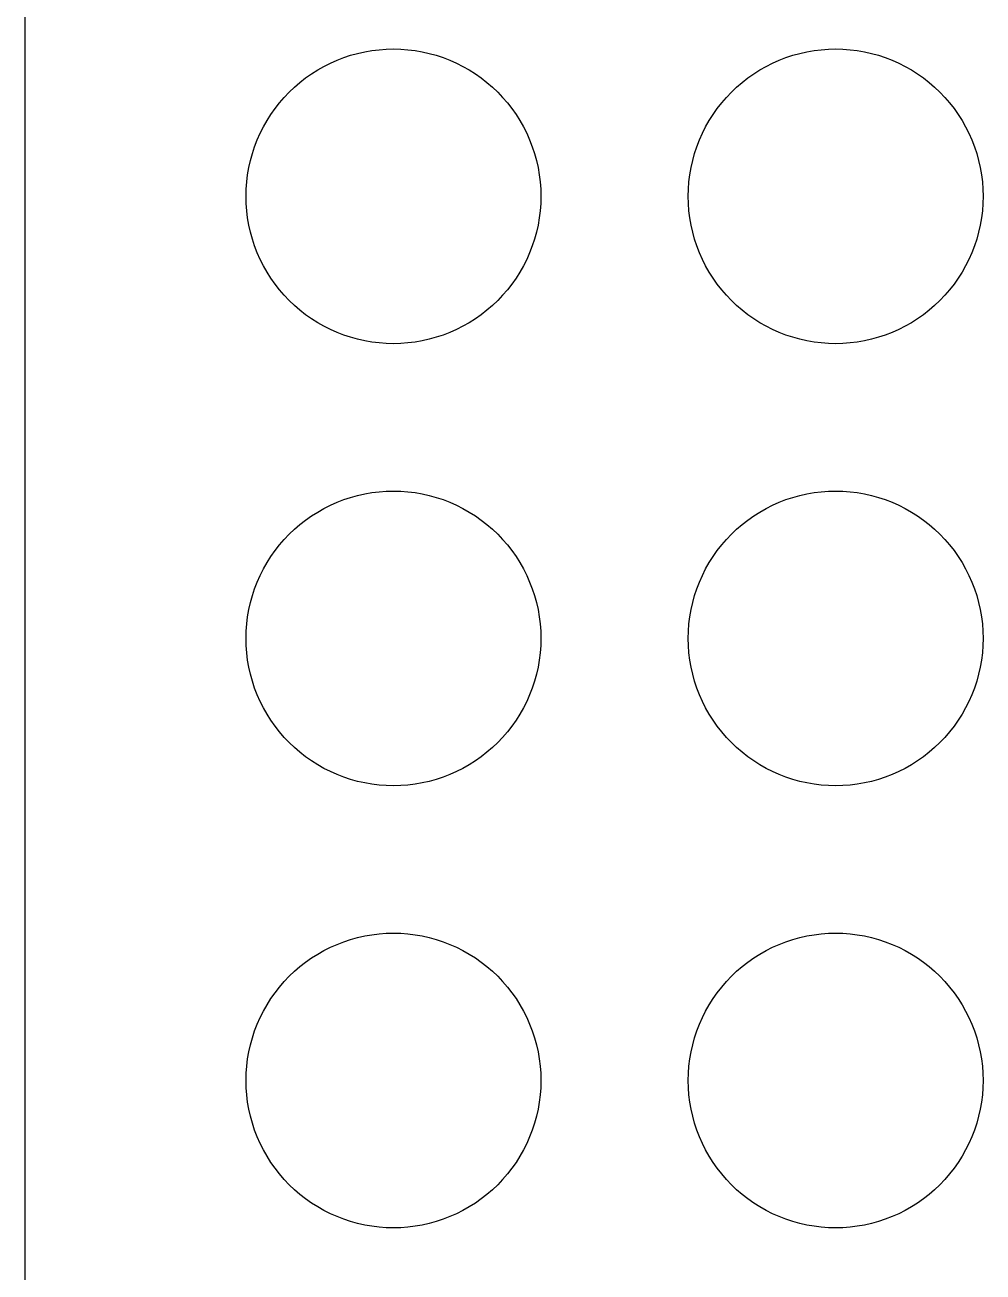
# Model space of a CAD drawing. Header units: metres. Extents: x 0 to 559, y 0 to 300.
# Drawn here: x 0 to 65, y 137 to 221.6 of the extents above; entities that cross this region are included whole.
import ezdxf

# ---------------------------------------------------------------- set-up
doc = ezdxf.new("R2010")
doc.units = ezdxf.units.M

msp = doc.modelspace()

# ---------------------------------------------------------------- linework, layer by layer
for p, q in [((0, 300), (0, 0)), ((20.7244, 219.04), (21.1732, 219.239)), ((21.1732, 219.239), (21.6311, 219.415)), ((21.6311, 219.415), (22.0972, 219.569)), ((22.0972, 219.569), (22.5702, 219.7)), ((22.5702, 219.7), (23.0491, 219.808)), ((23.0491, 219.808), (23.5327, 219.892)), ((23.5327, 219.892), (24.0198, 219.952)), ((24.0198, 219.952), (24.5093, 219.988)), ((24.5093, 219.988), (25, 220)), ((25, 220), (25.4907, 219.988)), ((25.4907, 219.988), (25.9802, 219.952)), ((25.9802, 219.952), (26.4673, 219.892)), ((26.4673, 219.892), (26.9509, 219.808)), ((26.9509, 219.808), (27.4298, 219.7)), ((27.4298, 219.7), (27.9028, 219.569)), ((27.9028, 219.569), (28.3689, 219.415)), ((28.3689, 219.415), (28.8268, 219.239)), ((28.8268, 219.239), (29.2755, 219.04)), ((50.7244, 219.04), (51.1732, 219.239)), ((51.1732, 219.239), (51.6311, 219.415)), ((51.6311, 219.415), (52.0972, 219.569)), ((52.0972, 219.569), (52.5702, 219.7)), ((52.5702, 219.7), (53.0491, 219.808)), ((53.0491, 219.808), (53.5327, 219.892)), ((53.5327, 219.892), (54.0198, 219.952)), ((54.0198, 219.952), (54.5093, 219.988)), ((54.5093, 219.988), (55, 220)), ((55, 220), (55.4907, 219.988)), ((55.4907, 219.988), (55.9802, 219.952)), ((55.9802, 219.952), (56.4673, 219.892)), ((56.4673, 219.892), (56.9509, 219.808)), ((56.9509, 219.808), (57.4298, 219.7)), ((57.4298, 219.7), (57.9028, 219.569)), ((57.9028, 219.569), (58.3689, 219.415)), ((58.3689, 219.415), (58.8268, 219.239)), ((58.8268, 219.239), (59.2755, 219.04)), ((19.4443, 218.315), (19.859, 218.577)), ((19.859, 218.577), (20.286, 218.819)), ((20.286, 218.819), (20.7244, 219.04)), ((29.2755, 219.04), (29.714, 218.819)), ((29.714, 218.819), (30.141, 218.577)), ((30.141, 218.577), (30.5557, 218.315)), ((49.4443, 218.315), (49.859, 218.577)), ((49.859, 218.577), (50.286, 218.819)), ((50.286, 218.819), (50.7244, 219.04)), ((59.2755, 219.04), (59.714, 218.819)), ((59.714, 218.819), (60.141, 218.577)), ((60.141, 218.577), (60.5557, 218.315)), ((18.2844, 217.41), (18.6561, 217.73)), ((18.6561, 217.73), (19.043, 218.032)), ((19.043, 218.032), (19.4443, 218.315)), ((30.5557, 218.315), (30.957, 218.032)), ((30.957, 218.032), (31.3439, 217.73)), ((31.3439, 217.73), (31.7156, 217.41)), ((48.2844, 217.41), (48.6561, 217.73)), ((48.6561, 217.73), (49.043, 218.032)), ((49.043, 218.032), (49.4443, 218.315)), ((60.5557, 218.315), (60.957, 218.032)), ((60.957, 218.032), (61.3439, 217.73)), ((61.3439, 217.73), (61.7156, 217.41)), ((17.2699, 216.344), (17.5905, 216.716)), ((17.5905, 216.716), (17.9289, 217.071)), ((17.9289, 217.071), (18.2844, 217.41)), ((31.7156, 217.41), (32.0711, 217.071)), ((32.0711, 217.071), (32.4095, 216.716)), ((32.4095, 216.716), (32.7301, 216.344)), ((47.2699, 216.344), (47.5905, 216.716)), ((47.5905, 216.716), (47.9289, 217.071)), ((47.9289, 217.071), (48.2844, 217.41)), ((61.7156, 217.41), (62.0711, 217.071)), ((62.0711, 217.071), (62.4095, 216.716)), ((62.4095, 216.716), (62.7301, 216.344)), ((16.6853, 215.556), (16.9679, 215.957)), ((16.9679, 215.957), (17.2699, 216.344)), ((32.7301, 216.344), (33.0321, 215.957)), ((33.0321, 215.957), (33.3147, 215.556)), ((46.6853, 215.556), (46.9679, 215.957)), ((46.9679, 215.957), (47.2699, 216.344)), ((62.7301, 216.344), (63.0321, 215.957)), ((63.0321, 215.957), (63.3147, 215.556)), ((16.1808, 214.714), (16.4227, 215.141)), ((16.4227, 215.141), (16.6853, 215.556)), ((33.3147, 215.556), (33.5773, 215.141)), ((33.5773, 215.141), (33.8192, 214.714)), ((46.1808, 214.714), (46.4227, 215.141)), ((46.4227, 215.141), (46.6853, 215.556)), ((63.3147, 215.556), (63.5773, 215.141)), ((63.5773, 215.141), (63.8192, 214.714)), ((15.7612, 213.827), (15.9601, 214.276)), ((15.9601, 214.276), (16.1808, 214.714)), ((33.8192, 214.714), (34.0399, 214.276)), ((34.0399, 214.276), (34.2388, 213.827)), ((45.7612, 213.827), (45.9601, 214.276)), ((45.9601, 214.276), (46.1808, 214.714)), ((63.8192, 214.714), (64.0399, 214.276)), ((64.0399, 214.276), (64.2388, 213.827)), ((15.4306, 212.903), (15.5845, 213.369)), ((15.5845, 213.369), (15.7612, 213.827)), ((34.2388, 213.827), (34.4154, 213.369)), ((34.4154, 213.369), (34.5694, 212.903)), ((45.4306, 212.903), (45.5845, 213.369)), ((45.5845, 213.369), (45.7612, 213.827)), ((64.2388, 213.827), (64.4154, 213.369)), ((64.4154, 213.369), (64.5694, 212.903)), ((15.1921, 211.951), (15.2997, 212.43)), ((15.2997, 212.43), (15.4306, 212.903)), ((34.5694, 212.903), (34.7003, 212.43)), ((34.7003, 212.43), (34.8078, 211.951)), ((45.1921, 211.951), (45.2997, 212.43)), ((45.2997, 212.43), (45.4306, 212.903)), ((64.5694, 212.903), (64.7003, 212.43)), ((64.7003, 212.43), (64.8078, 211.951)), ((15.1082, 211.467), (15.1921, 211.951)), ((34.8078, 211.951), (34.8918, 211.467)), ((45.1082, 211.467), (45.1921, 211.951)), ((64.8078, 211.951), (64.8918, 211.467)), ((15.012, 210.491), (15.0481, 210.98)), ((15.0481, 210.98), (15.1082, 211.467)), ((34.8918, 211.467), (34.9518, 210.98)), ((34.9518, 210.98), (34.9879, 210.491)), ((45.012, 210.491), (45.0481, 210.98)), ((45.0481, 210.98), (45.1082, 211.467)), ((64.8918, 211.467), (64.9518, 210.98)), ((64.9518, 210.98), (64.9879, 210.491)), ((15, 210), (15.012, 210.491)), ((15.012, 209.509), (15, 210)), ((34.9879, 210.491), (35, 210)), ((35, 210), (34.9879, 209.509)), ((45, 210), (45.012, 210.491)), ((45.012, 209.509), (45, 210)), ((64.9879, 210.491), (65, 210)), ((65, 210), (64.9879, 209.509)), ((15.0481, 209.02), (15.012, 209.509)), ((34.9879, 209.509), (34.9518, 209.02)), ((45.0481, 209.02), (45.012, 209.509)), ((64.9879, 209.509), (64.9518, 209.02)), ((15.1082, 208.533), (15.0481, 209.02)), ((15.1921, 208.049), (15.1082, 208.533)), ((34.8918, 208.533), (34.8078, 208.049)), ((34.9518, 209.02), (34.8918, 208.533)), ((45.1082, 208.533), (45.0481, 209.02)), ((45.1921, 208.049), (45.1082, 208.533)), ((64.8918, 208.533), (64.8078, 208.049)), ((64.9518, 209.02), (64.8918, 208.533)), ((15.2997, 207.57), (15.1921, 208.049)), ((15.4306, 207.097), (15.2997, 207.57)), ((34.7003, 207.57), (34.5694, 207.097)), ((34.8078, 208.049), (34.7003, 207.57)), ((45.2997, 207.57), (45.1921, 208.049)), ((45.4306, 207.097), (45.2997, 207.57)), ((64.7003, 207.57), (64.5694, 207.097)), ((64.8078, 208.049), (64.7003, 207.57)), ((15.5845, 206.631), (15.4306, 207.097)), ((15.7612, 206.173), (15.5845, 206.631)), ((34.4154, 206.631), (34.2388, 206.173)), ((34.5694, 207.097), (34.4154, 206.631)), ((45.5845, 206.631), (45.4306, 207.097)), ((45.7612, 206.173), (45.5845, 206.631)), ((64.4154, 206.631), (64.2388, 206.173)), ((64.5694, 207.097), (64.4154, 206.631)), ((15.9601, 205.724), (15.7612, 206.173)), ((16.1808, 205.286), (15.9601, 205.724)), ((34.0399, 205.724), (33.8192, 205.286)), ((34.2388, 206.173), (34.0399, 205.724)), ((45.9601, 205.724), (45.7612, 206.173)), ((46.1808, 205.286), (45.9601, 205.724)), ((64.0399, 205.724), (63.8192, 205.286)), ((64.2388, 206.173), (64.0399, 205.724)), ((16.4227, 204.859), (16.1808, 205.286)), ((16.6853, 204.444), (16.4227, 204.859)), ((33.5773, 204.859), (33.3147, 204.444)), ((33.8192, 205.286), (33.5773, 204.859)), ((46.4227, 204.859), (46.1808, 205.286)), ((46.6853, 204.444), (46.4227, 204.859)), ((63.5773, 204.859), (63.3147, 204.444)), ((63.8192, 205.286), (63.5773, 204.859)), ((16.9679, 204.043), (16.6853, 204.444)), ((17.2699, 203.656), (16.9679, 204.043)), ((33.0321, 204.043), (32.7301, 203.656)), ((33.3147, 204.444), (33.0321, 204.043)), ((46.9679, 204.043), (46.6853, 204.444)), ((47.2699, 203.656), (46.9679, 204.043)), ((63.0321, 204.043), (62.7301, 203.656)), ((63.3147, 204.444), (63.0321, 204.043)), ((17.5905, 203.284), (17.2699, 203.656)), ((17.9289, 202.929), (17.5905, 203.284)), ((32.4095, 203.284), (32.0711, 202.929)), ((32.7301, 203.656), (32.4095, 203.284)), ((47.5905, 203.284), (47.2699, 203.656)), ((47.9289, 202.929), (47.5905, 203.284)), ((62.4095, 203.284), (62.0711, 202.929)), ((62.7301, 203.656), (62.4095, 203.284)), ((18.2844, 202.59), (17.9289, 202.929)), ((18.6561, 202.27), (18.2844, 202.59)), ((19.043, 201.968), (18.6561, 202.27)), ((31.3439, 202.27), (30.957, 201.968)), ((31.7156, 202.59), (31.3439, 202.27)), ((32.0711, 202.929), (31.7156, 202.59)), ((48.2844, 202.59), (47.9289, 202.929)), ((48.6561, 202.27), (48.2844, 202.59)), ((49.043, 201.968), (48.6561, 202.27)), ((61.3439, 202.27), (60.957, 201.968)), ((61.7156, 202.59), (61.3439, 202.27)), ((62.0711, 202.929), (61.7156, 202.59)), ((19.4443, 201.685), (19.043, 201.968)), ((19.859, 201.423), (19.4443, 201.685)), ((20.286, 201.181), (19.859, 201.423)), ((30.141, 201.423), (29.714, 201.181)), ((30.5557, 201.685), (30.141, 201.423)), ((30.957, 201.968), (30.5557, 201.685)), ((49.4443, 201.685), (49.043, 201.968)), ((49.859, 201.423), (49.4443, 201.685)), ((50.286, 201.181), (49.859, 201.423)), ((60.141, 201.423), (59.714, 201.181)), ((60.5557, 201.685), (60.141, 201.423)), ((60.957, 201.968), (60.5557, 201.685)), ((20.7244, 200.96), (20.286, 201.181)), ((21.1732, 200.761), (20.7244, 200.96)), ((21.6311, 200.585), (21.1732, 200.761)), ((22.0972, 200.431), (21.6311, 200.585)), ((28.3689, 200.585), (27.9028, 200.431)), ((28.8268, 200.761), (28.3689, 200.585)), ((29.2755, 200.96), (28.8268, 200.761)), ((29.714, 201.181), (29.2755, 200.96)), ((50.7244, 200.96), (50.286, 201.181)), ((51.1732, 200.761), (50.7244, 200.96)), ((51.6311, 200.585), (51.1732, 200.761)), ((52.0972, 200.431), (51.6311, 200.585)), ((58.3689, 200.585), (57.9028, 200.431)), ((58.8268, 200.761), (58.3689, 200.585)), ((59.2755, 200.96), (58.8268, 200.761)), ((59.714, 201.181), (59.2755, 200.96)), ((22.5702, 200.3), (22.0972, 200.431)), ((23.0491, 200.192), (22.5702, 200.3)), ((23.5327, 200.108), (23.0491, 200.192)), ((24.0198, 200.048), (23.5327, 200.108)), ((24.5093, 200.012), (24.0198, 200.048)), ((25, 200), (24.5093, 200.012)), ((25.4907, 200.012), (25, 200)), ((25.9802, 200.048), (25.4907, 200.012)), ((26.4673, 200.108), (25.9802, 200.048)), ((26.9509, 200.192), (26.4673, 200.108)), ((27.4298, 200.3), (26.9509, 200.192)), ((27.9028, 200.431), (27.4298, 200.3)), ((52.5702, 200.3), (52.0972, 200.431)), ((53.0491, 200.192), (52.5702, 200.3)), ((53.5327, 200.108), (53.0491, 200.192)), ((54.0198, 200.048), (53.5327, 200.108)), ((54.5093, 200.012), (54.0198, 200.048)), ((55, 200), (54.5093, 200.012)), ((55.4907, 200.012), (55, 200)), ((55.9802, 200.048), (55.4907, 200.012)), ((56.4673, 200.108), (55.9802, 200.048)), ((56.9509, 200.192), (56.4673, 200.108)), ((57.4298, 200.3), (56.9509, 200.192)), ((57.9028, 200.431), (57.4298, 200.3)), ((22.0972, 189.569), (22.5702, 189.7)), ((22.5702, 189.7), (23.0491, 189.808)), ((23.0491, 189.808), (23.5327, 189.892)), ((23.5327, 189.892), (24.0198, 189.952)), ((24.0198, 189.952), (24.5093, 189.988)), ((24.5093, 189.988), (25, 190)), ((25, 190), (25.4907, 189.988)), ((25.4907, 189.988), (25.9802, 189.952)), ((25.9802, 189.952), (26.4673, 189.892)), ((26.4673, 189.892), (26.9509, 189.808)), ((26.9509, 189.808), (27.4298, 189.7)), ((27.4298, 189.7), (27.9028, 189.569)), ((52.0972, 189.569), (52.5702, 189.7)), ((52.5702, 189.7), (53.0491, 189.808)), ((53.0491, 189.808), (53.5327, 189.892)), ((53.5327, 189.892), (54.0198, 189.952)), ((54.0198, 189.952), (54.5093, 189.988)), ((54.5093, 189.988), (55, 190)), ((55, 190), (55.4907, 189.988)), ((55.4907, 189.988), (55.9802, 189.952)), ((55.9802, 189.952), (56.4673, 189.892)), ((56.4673, 189.892), (56.9509, 189.808)), ((56.9509, 189.808), (57.4298, 189.7)), ((57.4298, 189.7), (57.9028, 189.569)), ((19.859, 188.577), (20.286, 188.819)), ((20.286, 188.819), (20.7244, 189.04)), ((20.7244, 189.04), (21.1732, 189.239)), ((21.1732, 189.239), (21.6311, 189.415)), ((21.6311, 189.415), (22.0972, 189.569)), ((27.9028, 189.569), (28.3689, 189.415)), ((28.3689, 189.415), (28.8268, 189.239)), ((28.8268, 189.239), (29.2755, 189.04)), ((29.2755, 189.04), (29.714, 188.819)), ((29.714, 188.819), (30.141, 188.577)), ((49.859, 188.577), (50.286, 188.819)), ((50.286, 188.819), (50.7244, 189.04)), ((50.7244, 189.04), (51.1732, 189.239)), ((51.1732, 189.239), (51.6311, 189.415)), ((51.6311, 189.415), (52.0972, 189.569)), ((57.9028, 189.569), (58.3689, 189.415)), ((58.3689, 189.415), (58.8268, 189.239)), ((58.8268, 189.239), (59.2755, 189.04)), ((59.2755, 189.04), (59.714, 188.819)), ((59.714, 188.819), (60.141, 188.577)), ((18.6561, 187.73), (19.043, 188.032)), ((19.043, 188.032), (19.4443, 188.315)), ((19.4443, 188.315), (19.859, 188.577)), ((30.141, 188.577), (30.5557, 188.315)), ((30.5557, 188.315), (30.957, 188.032)), ((30.957, 188.032), (31.3439, 187.73)), ((48.6561, 187.73), (49.043, 188.032)), ((49.043, 188.032), (49.4443, 188.315)), ((49.4443, 188.315), (49.859, 188.577)), ((60.141, 188.577), (60.5557, 188.315)), ((60.5557, 188.315), (60.957, 188.032)), ((60.957, 188.032), (61.3439, 187.73)), ((17.5905, 186.716), (17.9289, 187.071)), ((17.9289, 187.071), (18.2844, 187.41)), ((18.2844, 187.41), (18.6561, 187.73)), ((31.3439, 187.73), (31.7156, 187.41)), ((31.7156, 187.41), (32.0711, 187.071)), ((32.0711, 187.071), (32.4095, 186.716)), ((47.5905, 186.716), (47.9289, 187.071)), ((47.9289, 187.071), (48.2844, 187.41)), ((48.2844, 187.41), (48.6561, 187.73)), ((61.3439, 187.73), (61.7156, 187.41)), ((61.7156, 187.41), (62.0711, 187.071)), ((62.0711, 187.071), (62.4095, 186.716)), ((16.9679, 185.957), (17.2699, 186.344)), ((17.2699, 186.344), (17.5905, 186.716)), ((32.4095, 186.716), (32.7301, 186.344)), ((32.7301, 186.344), (33.0321, 185.957)), ((46.9679, 185.957), (47.2699, 186.344)), ((47.2699, 186.344), (47.5905, 186.716)), ((62.4095, 186.716), (62.7301, 186.344)), ((62.7301, 186.344), (63.0321, 185.957)), ((16.4227, 185.141), (16.6853, 185.556)), ((16.6853, 185.556), (16.9679, 185.957)), ((33.0321, 185.957), (33.3147, 185.556)), ((33.3147, 185.556), (33.5773, 185.141)), ((46.4227, 185.141), (46.6853, 185.556)), ((46.6853, 185.556), (46.9679, 185.957)), ((63.0321, 185.957), (63.3147, 185.556)), ((63.3147, 185.556), (63.5773, 185.141)), ((15.9601, 184.276), (16.1808, 184.714)), ((16.1808, 184.714), (16.4227, 185.141)), ((33.5773, 185.141), (33.8192, 184.714)), ((33.8192, 184.714), (34.0399, 184.276)), ((45.9601, 184.276), (46.1808, 184.714)), ((46.1808, 184.714), (46.4227, 185.141)), ((63.5773, 185.141), (63.8192, 184.714)), ((63.8192, 184.714), (64.0399, 184.276)), ((15.5845, 183.369), (15.7612, 183.827)), ((15.7612, 183.827), (15.9601, 184.276)), ((34.0399, 184.276), (34.2388, 183.827)), ((34.2388, 183.827), (34.4154, 183.369)), ((45.5845, 183.369), (45.7612, 183.827)), ((45.7612, 183.827), (45.9601, 184.276)), ((64.0399, 184.276), (64.2388, 183.827)), ((64.2388, 183.827), (64.4154, 183.369)), ((15.2997, 182.43), (15.4306, 182.903)), ((15.4306, 182.903), (15.5845, 183.369)), ((34.4154, 183.369), (34.5694, 182.903)), ((34.5694, 182.903), (34.7003, 182.43)), ((45.2997, 182.43), (45.4306, 182.903)), ((45.4306, 182.903), (45.5845, 183.369)), ((64.4154, 183.369), (64.5694, 182.903)), ((64.5694, 182.903), (64.7003, 182.43)), ((15.1921, 181.951), (15.2997, 182.43)), ((34.7003, 182.43), (34.8078, 181.951)), ((45.1921, 181.951), (45.2997, 182.43)), ((64.7003, 182.43), (64.8078, 181.951)), ((15.0481, 180.98), (15.1082, 181.467)), ((15.1082, 181.467), (15.1921, 181.951)), ((34.8078, 181.951), (34.8918, 181.467)), ((34.8918, 181.467), (34.9518, 180.98)), ((45.0481, 180.98), (45.1082, 181.467)), ((45.1082, 181.467), (45.1921, 181.951)), ((64.8078, 181.951), (64.8918, 181.467)), ((64.8918, 181.467), (64.9518, 180.98)), ((15, 180), (15.012, 180.491)), ((15.012, 180.491), (15.0481, 180.98)), ((34.9518, 180.98), (34.9879, 180.491)), ((34.9879, 180.491), (35, 180)), ((45, 180), (45.012, 180.491)), ((45.012, 180.491), (45.0481, 180.98)), ((64.9518, 180.98), (64.9879, 180.491)), ((64.9879, 180.491), (65, 180)), ((15.012, 179.509), (15, 180)), ((15.0481, 179.02), (15.012, 179.509)), ((34.9879, 179.509), (34.9518, 179.02)), ((35, 180), (34.9879, 179.509)), ((45.012, 179.509), (45, 180)), ((45.0481, 179.02), (45.012, 179.509)), ((64.9879, 179.509), (64.9518, 179.02)), ((65, 180), (64.9879, 179.509)), ((15.1082, 178.533), (15.0481, 179.02)), ((34.9518, 179.02), (34.8918, 178.533)), ((45.1082, 178.533), (45.0481, 179.02)), ((64.9518, 179.02), (64.8918, 178.533)), ((15.1921, 178.049), (15.1082, 178.533)), ((15.2997, 177.57), (15.1921, 178.049)), ((34.8078, 178.049), (34.7003, 177.57)), ((34.8918, 178.533), (34.8078, 178.049)), ((45.1921, 178.049), (45.1082, 178.533)), ((45.2997, 177.57), (45.1921, 178.049)), ((64.8078, 178.049), (64.7003, 177.57)), ((64.8918, 178.533), (64.8078, 178.049)), ((15.4306, 177.097), (15.2997, 177.57)), ((15.5845, 176.631), (15.4306, 177.097)), ((34.5694, 177.097), (34.4154, 176.631)), ((34.7003, 177.57), (34.5694, 177.097)), ((45.4306, 177.097), (45.2997, 177.57)), ((45.5845, 176.631), (45.4306, 177.097)), ((64.5694, 177.097), (64.4154, 176.631)), ((64.7003, 177.57), (64.5694, 177.097)), ((15.7612, 176.173), (15.5845, 176.631)), ((15.9601, 175.724), (15.7612, 176.173)), ((34.2388, 176.173), (34.0399, 175.724)), ((34.4154, 176.631), (34.2388, 176.173)), ((45.7612, 176.173), (45.5845, 176.631)), ((45.9601, 175.724), (45.7612, 176.173)), ((64.2388, 176.173), (64.0399, 175.724)), ((64.4154, 176.631), (64.2388, 176.173)), ((16.1808, 175.286), (15.9601, 175.724)), ((16.4227, 174.859), (16.1808, 175.286)), ((33.8192, 175.286), (33.5773, 174.859)), ((34.0399, 175.724), (33.8192, 175.286)), ((46.1808, 175.286), (45.9601, 175.724)), ((46.4227, 174.859), (46.1808, 175.286)), ((63.8192, 175.286), (63.5773, 174.859)), ((64.0399, 175.724), (63.8192, 175.286)), ((16.6853, 174.444), (16.4227, 174.859)), ((16.9679, 174.043), (16.6853, 174.444)), ((33.3147, 174.444), (33.0321, 174.043)), ((33.5773, 174.859), (33.3147, 174.444)), ((46.6853, 174.444), (46.4227, 174.859)), ((46.9679, 174.043), (46.6853, 174.444)), ((63.3147, 174.444), (63.0321, 174.043)), ((63.5773, 174.859), (63.3147, 174.444)), ((17.2699, 173.656), (16.9679, 174.043)), ((17.5905, 173.284), (17.2699, 173.656)), ((32.7301, 173.656), (32.4095, 173.284)), ((33.0321, 174.043), (32.7301, 173.656)), ((47.2699, 173.656), (46.9679, 174.043)), ((47.5905, 173.284), (47.2699, 173.656)), ((62.7301, 173.656), (62.4095, 173.284)), ((63.0321, 174.043), (62.7301, 173.656)), ((17.9289, 172.929), (17.5905, 173.284)), ((18.2844, 172.59), (17.9289, 172.929)), ((32.0711, 172.929), (31.7156, 172.59)), ((32.4095, 173.284), (32.0711, 172.929)), ((47.9289, 172.929), (47.5905, 173.284)), ((48.2844, 172.59), (47.9289, 172.929)), ((62.0711, 172.929), (61.7156, 172.59)), ((62.4095, 173.284), (62.0711, 172.929)), ((18.6561, 172.27), (18.2844, 172.59)), ((19.043, 171.968), (18.6561, 172.27)), ((19.4443, 171.685), (19.043, 171.968)), ((30.957, 171.968), (30.5557, 171.685)), ((31.3439, 172.27), (30.957, 171.968)), ((31.7156, 172.59), (31.3439, 172.27)), ((48.6561, 172.27), (48.2844, 172.59)), ((49.043, 171.968), (48.6561, 172.27)), ((49.4443, 171.685), (49.043, 171.968)), ((60.957, 171.968), (60.5557, 171.685)), ((61.3439, 172.27), (60.957, 171.968)), ((61.7156, 172.59), (61.3439, 172.27)), ((19.859, 171.423), (19.4443, 171.685)), ((20.286, 171.181), (19.859, 171.423)), ((20.7244, 170.96), (20.286, 171.181)), ((21.1732, 170.761), (20.7244, 170.96)), ((29.2755, 170.96), (28.8268, 170.761)), ((29.714, 171.181), (29.2755, 170.96)), ((30.141, 171.423), (29.714, 171.181)), ((30.5557, 171.685), (30.141, 171.423)), ((49.859, 171.423), (49.4443, 171.685)), ((50.286, 171.181), (49.859, 171.423)), ((50.7244, 170.96), (50.286, 171.181)), ((51.1732, 170.761), (50.7244, 170.96)), ((59.2755, 170.96), (58.8268, 170.761)), ((59.714, 171.181), (59.2755, 170.96)), ((60.141, 171.423), (59.714, 171.181)), ((60.5557, 171.685), (60.141, 171.423)), ((21.6311, 170.585), (21.1732, 170.761)), ((22.0972, 170.431), (21.6311, 170.585)), ((22.5702, 170.3), (22.0972, 170.431)), ((23.0491, 170.192), (22.5702, 170.3)), ((23.5327, 170.108), (23.0491, 170.192)), ((24.0198, 170.048), (23.5327, 170.108)), ((26.4673, 170.108), (25.9802, 170.048)), ((26.9509, 170.192), (26.4673, 170.108)), ((27.4298, 170.3), (26.9509, 170.192)), ((27.9028, 170.431), (27.4298, 170.3)), ((28.3689, 170.585), (27.9028, 170.431)), ((28.8268, 170.761), (28.3689, 170.585)), ((51.6311, 170.585), (51.1732, 170.761)), ((52.0972, 170.431), (51.6311, 170.585)), ((52.5702, 170.3), (52.0972, 170.431)), ((53.0491, 170.192), (52.5702, 170.3)), ((53.5327, 170.108), (53.0491, 170.192)), ((54.0198, 170.048), (53.5327, 170.108)), ((56.4673, 170.108), (55.9802, 170.048)), ((56.9509, 170.192), (56.4673, 170.108)), ((57.4298, 170.3), (56.9509, 170.192)), ((57.9028, 170.431), (57.4298, 170.3)), ((58.3689, 170.585), (57.9028, 170.431)), ((58.8268, 170.761), (58.3689, 170.585)), ((24.5093, 170.012), (24.0198, 170.048)), ((25, 170), (24.5093, 170.012)), ((25.4907, 170.012), (25, 170)), ((25.9802, 170.048), (25.4907, 170.012)), ((54.5093, 170.012), (54.0198, 170.048)), ((55, 170), (54.5093, 170.012)), ((55.4907, 170.012), (55, 170)), ((55.9802, 170.048), (55.4907, 170.012)), ((23.5327, 159.892), (24.0198, 159.952)), ((24.0198, 159.952), (24.5093, 159.988)), ((24.5093, 159.988), (25, 160)), ((25, 160), (25.4907, 159.988)), ((25.4907, 159.988), (25.9802, 159.952)), ((25.9802, 159.952), (26.4673, 159.892)), ((53.5327, 159.892), (54.0198, 159.952)), ((54.0198, 159.952), (54.5093, 159.988)), ((54.5093, 159.988), (55, 160)), ((55, 160), (55.4907, 159.988)), ((55.4907, 159.988), (55.9802, 159.952)), ((55.9802, 159.952), (56.4673, 159.892)), ((20.7244, 159.04), (21.1732, 159.239)), ((21.1732, 159.239), (21.6311, 159.415)), ((21.6311, 159.415), (22.0972, 159.569)), ((22.0972, 159.569), (22.5702, 159.7)), ((22.5702, 159.7), (23.0491, 159.808)), ((23.0491, 159.808), (23.5327, 159.892)), ((26.4673, 159.892), (26.9509, 159.808)), ((26.9509, 159.808), (27.4298, 159.7)), ((27.4298, 159.7), (27.9028, 159.569)), ((27.9028, 159.569), (28.3689, 159.415)), ((28.3689, 159.415), (28.8268, 159.239)), ((28.8268, 159.239), (29.2755, 159.04)), ((50.7244, 159.04), (51.1732, 159.239)), ((51.1732, 159.239), (51.6311, 159.415)), ((51.6311, 159.415), (52.0972, 159.569)), ((52.0972, 159.569), (52.5702, 159.7)), ((52.5702, 159.7), (53.0491, 159.808)), ((53.0491, 159.808), (53.5327, 159.892)), ((56.4673, 159.892), (56.9509, 159.808)), ((56.9509, 159.808), (57.4298, 159.7)), ((57.4298, 159.7), (57.9028, 159.569)), ((57.9028, 159.569), (58.3689, 159.415)), ((58.3689, 159.415), (58.8268, 159.239)), ((58.8268, 159.239), (59.2755, 159.04)), ((19.043, 158.032), (19.4443, 158.315)), ((19.4443, 158.315), (19.859, 158.577)), ((19.859, 158.577), (20.286, 158.819)), ((20.286, 158.819), (20.7244, 159.04)), ((29.2755, 159.04), (29.714, 158.819)), ((29.714, 158.819), (30.141, 158.577)), ((30.141, 158.577), (30.5557, 158.315)), ((30.5557, 158.315), (30.957, 158.032)), ((49.043, 158.032), (49.4443, 158.315)), ((49.4443, 158.315), (49.859, 158.577)), ((49.859, 158.577), (50.286, 158.819)), ((50.286, 158.819), (50.7244, 159.04)), ((59.2755, 159.04), (59.714, 158.819)), ((59.714, 158.819), (60.141, 158.577)), ((60.141, 158.577), (60.5557, 158.315)), ((60.5557, 158.315), (60.957, 158.032)), ((18.2844, 157.41), (18.6561, 157.73)), ((18.6561, 157.73), (19.043, 158.032)), ((30.957, 158.032), (31.3439, 157.73)), ((31.3439, 157.73), (31.7156, 157.41)), ((48.2844, 157.41), (48.6561, 157.73)), ((48.6561, 157.73), (49.043, 158.032)), ((60.957, 158.032), (61.3439, 157.73)), ((61.3439, 157.73), (61.7156, 157.41)), ((17.2699, 156.344), (17.5905, 156.716)), ((17.5905, 156.716), (17.9289, 157.071)), ((17.9289, 157.071), (18.2844, 157.41)), ((31.7156, 157.41), (32.0711, 157.071)), ((32.0711, 157.071), (32.4095, 156.716)), ((32.4095, 156.716), (32.7301, 156.344)), ((47.2699, 156.344), (47.5905, 156.716)), ((47.5905, 156.716), (47.9289, 157.071)), ((47.9289, 157.071), (48.2844, 157.41)), ((61.7156, 157.41), (62.0711, 157.071)), ((62.0711, 157.071), (62.4095, 156.716)), ((62.4095, 156.716), (62.7301, 156.344)), ((16.6853, 155.556), (16.9679, 155.957)), ((16.9679, 155.957), (17.2699, 156.344)), ((32.7301, 156.344), (33.0321, 155.957)), ((33.0321, 155.957), (33.3147, 155.556)), ((46.6853, 155.556), (46.9679, 155.957)), ((46.9679, 155.957), (47.2699, 156.344)), ((62.7301, 156.344), (63.0321, 155.957)), ((63.0321, 155.957), (63.3147, 155.556)), ((16.1808, 154.714), (16.4227, 155.141)), ((16.4227, 155.141), (16.6853, 155.556)), ((33.3147, 155.556), (33.5773, 155.141)), ((33.5773, 155.141), (33.8192, 154.714)), ((46.1808, 154.714), (46.4227, 155.141)), ((46.4227, 155.141), (46.6853, 155.556)), ((63.3147, 155.556), (63.5773, 155.141)), ((63.5773, 155.141), (63.8192, 154.714)), ((15.7612, 153.827), (15.9601, 154.276)), ((15.9601, 154.276), (16.1808, 154.714)), ((33.8192, 154.714), (34.0399, 154.276)), ((34.0399, 154.276), (34.2388, 153.827)), ((45.7612, 153.827), (45.9601, 154.276)), ((45.9601, 154.276), (46.1808, 154.714)), ((63.8192, 154.714), (64.0399, 154.276)), ((64.0399, 154.276), (64.2388, 153.827)), ((15.4306, 152.903), (15.5845, 153.369)), ((15.5845, 153.369), (15.7612, 153.827)), ((34.2388, 153.827), (34.4154, 153.369)), ((34.4154, 153.369), (34.5694, 152.903)), ((45.4306, 152.903), (45.5845, 153.369)), ((45.5845, 153.369), (45.7612, 153.827)), ((64.2388, 153.827), (64.4154, 153.369)), ((64.4154, 153.369), (64.5694, 152.903)), ((15.1921, 151.951), (15.2997, 152.43)), ((15.2997, 152.43), (15.4306, 152.903)), ((34.5694, 152.903), (34.7003, 152.43)), ((34.7003, 152.43), (34.8078, 151.951)), ((45.1921, 151.951), (45.2997, 152.43)), ((45.2997, 152.43), (45.4306, 152.903)), ((64.5694, 152.903), (64.7003, 152.43)), ((64.7003, 152.43), (64.8078, 151.951)), ((15.1082, 151.467), (15.1921, 151.951)), ((34.8078, 151.951), (34.8918, 151.467)), ((45.1082, 151.467), (45.1921, 151.951)), ((64.8078, 151.951), (64.8918, 151.467)), ((15.012, 150.491), (15.0481, 150.98)), ((15.0481, 150.98), (15.1082, 151.467)), ((34.8918, 151.467), (34.9518, 150.98)), ((34.9518, 150.98), (34.9879, 150.491)), ((45.012, 150.491), (45.0481, 150.98)), ((45.0481, 150.98), (45.1082, 151.467)), ((64.8918, 151.467), (64.9518, 150.98)), ((64.9518, 150.98), (64.9879, 150.491)), ((15, 150), (15.012, 150.491)), ((15.012, 149.509), (15, 150)), ((34.9879, 150.491), (35, 150)), ((35, 150), (34.9879, 149.509)), ((45, 150), (45.012, 150.491)), ((45.012, 149.509), (45, 150)), ((64.9879, 150.491), (65, 150)), ((65, 150), (64.9879, 149.509)), ((15.0481, 149.02), (15.012, 149.509)), ((15.1082, 148.533), (15.0481, 149.02)), ((34.9518, 149.02), (34.8918, 148.533)), ((34.9879, 149.509), (34.9518, 149.02)), ((45.0481, 149.02), (45.012, 149.509)), ((45.1082, 148.533), (45.0481, 149.02)), ((64.9518, 149.02), (64.8918, 148.533)), ((64.9879, 149.509), (64.9518, 149.02)), ((15.1921, 148.049), (15.1082, 148.533)), ((34.8918, 148.533), (34.8078, 148.049)), ((45.1921, 148.049), (45.1082, 148.533)), ((64.8918, 148.533), (64.8078, 148.049)), ((15.2997, 147.57), (15.1921, 148.049)), ((15.4306, 147.097), (15.2997, 147.57)), ((34.7003, 147.57), (34.5694, 147.097)), ((34.8078, 148.049), (34.7003, 147.57)), ((45.2997, 147.57), (45.1921, 148.049)), ((45.4306, 147.097), (45.2997, 147.57)), ((64.7003, 147.57), (64.5694, 147.097)), ((64.8078, 148.049), (64.7003, 147.57)), ((15.5845, 146.631), (15.4306, 147.097)), ((15.7612, 146.173), (15.5845, 146.631)), ((34.4154, 146.631), (34.2388, 146.173)), ((34.5694, 147.097), (34.4154, 146.631)), ((45.5845, 146.631), (45.4306, 147.097)), ((45.7612, 146.173), (45.5845, 146.631)), ((64.4154, 146.631), (64.2388, 146.173)), ((64.5694, 147.097), (64.4154, 146.631)), ((15.9601, 145.724), (15.7612, 146.173)), ((16.1808, 145.286), (15.9601, 145.724)), ((34.0399, 145.724), (33.8192, 145.286)), ((34.2388, 146.173), (34.0399, 145.724)), ((45.9601, 145.724), (45.7612, 146.173)), ((46.1808, 145.286), (45.9601, 145.724)), ((64.0399, 145.724), (63.8192, 145.286)), ((64.2388, 146.173), (64.0399, 145.724)), ((16.4227, 144.859), (16.1808, 145.286)), ((16.6853, 144.444), (16.4227, 144.859)), ((33.5773, 144.859), (33.3147, 144.444)), ((33.8192, 145.286), (33.5773, 144.859)), ((46.4227, 144.859), (46.1808, 145.286)), ((46.6853, 144.444), (46.4227, 144.859)), ((63.5773, 144.859), (63.3147, 144.444)), ((63.8192, 145.286), (63.5773, 144.859)), ((16.9679, 144.043), (16.6853, 144.444)), ((17.2699, 143.656), (16.9679, 144.043)), ((33.0321, 144.043), (32.7301, 143.656)), ((33.3147, 144.444), (33.0321, 144.043)), ((46.9679, 144.043), (46.6853, 144.444)), ((47.2699, 143.656), (46.9679, 144.043)), ((63.0321, 144.043), (62.7301, 143.656)), ((63.3147, 144.444), (63.0321, 144.043)), ((17.5905, 143.284), (17.2699, 143.656)), ((17.9289, 142.929), (17.5905, 143.284)), ((32.4095, 143.284), (32.0711, 142.929)), ((32.7301, 143.656), (32.4095, 143.284)), ((47.5905, 143.284), (47.2699, 143.656)), ((47.9289, 142.929), (47.5905, 143.284)), ((62.4095, 143.284), (62.0711, 142.929)), ((62.7301, 143.656), (62.4095, 143.284)), ((18.2844, 142.59), (17.9289, 142.929)), ((18.6561, 142.27), (18.2844, 142.59)), ((19.043, 141.968), (18.6561, 142.27)), ((31.3439, 142.27), (30.957, 141.968)), ((31.7156, 142.59), (31.3439, 142.27)), ((32.0711, 142.929), (31.7156, 142.59)), ((48.2844, 142.59), (47.9289, 142.929)), ((48.6561, 142.27), (48.2844, 142.59)), ((49.043, 141.968), (48.6561, 142.27)), ((61.3439, 142.27), (60.957, 141.968)), ((61.7156, 142.59), (61.3439, 142.27)), ((62.0711, 142.929), (61.7156, 142.59)), ((19.4443, 141.685), (19.043, 141.968)), ((19.859, 141.423), (19.4443, 141.685)), ((20.286, 141.181), (19.859, 141.423)), ((30.141, 141.423), (29.714, 141.181)), ((30.5557, 141.685), (30.141, 141.423)), ((30.957, 141.968), (30.5557, 141.685)), ((49.4443, 141.685), (49.043, 141.968)), ((49.859, 141.423), (49.4443, 141.685)), ((50.286, 141.181), (49.859, 141.423)), ((60.141, 141.423), (59.714, 141.181)), ((60.5557, 141.685), (60.141, 141.423)), ((60.957, 141.968), (60.5557, 141.685)), ((20.7244, 140.96), (20.286, 141.181)), ((21.1732, 140.761), (20.7244, 140.96)), ((21.6311, 140.585), (21.1732, 140.761)), ((22.0972, 140.431), (21.6311, 140.585)), ((28.3689, 140.585), (27.9028, 140.431)), ((28.8268, 140.761), (28.3689, 140.585)), ((29.2755, 140.96), (28.8268, 140.761)), ((29.714, 141.181), (29.2755, 140.96)), ((50.7244, 140.96), (50.286, 141.181)), ((51.1732, 140.761), (50.7244, 140.96)), ((51.6311, 140.585), (51.1732, 140.761)), ((52.0972, 140.431), (51.6311, 140.585)), ((58.3689, 140.585), (57.9028, 140.431)), ((58.8268, 140.761), (58.3689, 140.585)), ((59.2755, 140.96), (58.8268, 140.761)), ((59.714, 141.181), (59.2755, 140.96)), ((22.5702, 140.3), (22.0972, 140.431)), ((23.0491, 140.192), (22.5702, 140.3)), ((23.5327, 140.108), (23.0491, 140.192)), ((24.0198, 140.048), (23.5327, 140.108)), ((24.5093, 140.012), (24.0198, 140.048)), ((25, 140), (24.5093, 140.012)), ((25.4907, 140.012), (25, 140)), ((25.9802, 140.048), (25.4907, 140.012)), ((26.4673, 140.108), (25.9802, 140.048)), ((26.9509, 140.192), (26.4673, 140.108)), ((27.4298, 140.3), (26.9509, 140.192)), ((27.9028, 140.431), (27.4298, 140.3)), ((52.5702, 140.3), (52.0972, 140.431)), ((53.0491, 140.192), (52.5702, 140.3)), ((53.5327, 140.108), (53.0491, 140.192)), ((54.0198, 140.048), (53.5327, 140.108)), ((54.5093, 140.012), (54.0198, 140.048)), ((55, 140), (54.5093, 140.012)), ((55.4907, 140.012), (55, 140)), ((55.9802, 140.048), (55.4907, 140.012)), ((56.4673, 140.108), (55.9802, 140.048)), ((56.9509, 140.192), (56.4673, 140.108)), ((57.4298, 140.3), (56.9509, 140.192)), ((57.9028, 140.431), (57.4298, 140.3))]:
    msp.add_line(p, q)

doc.saveas('drawing.dxf')
